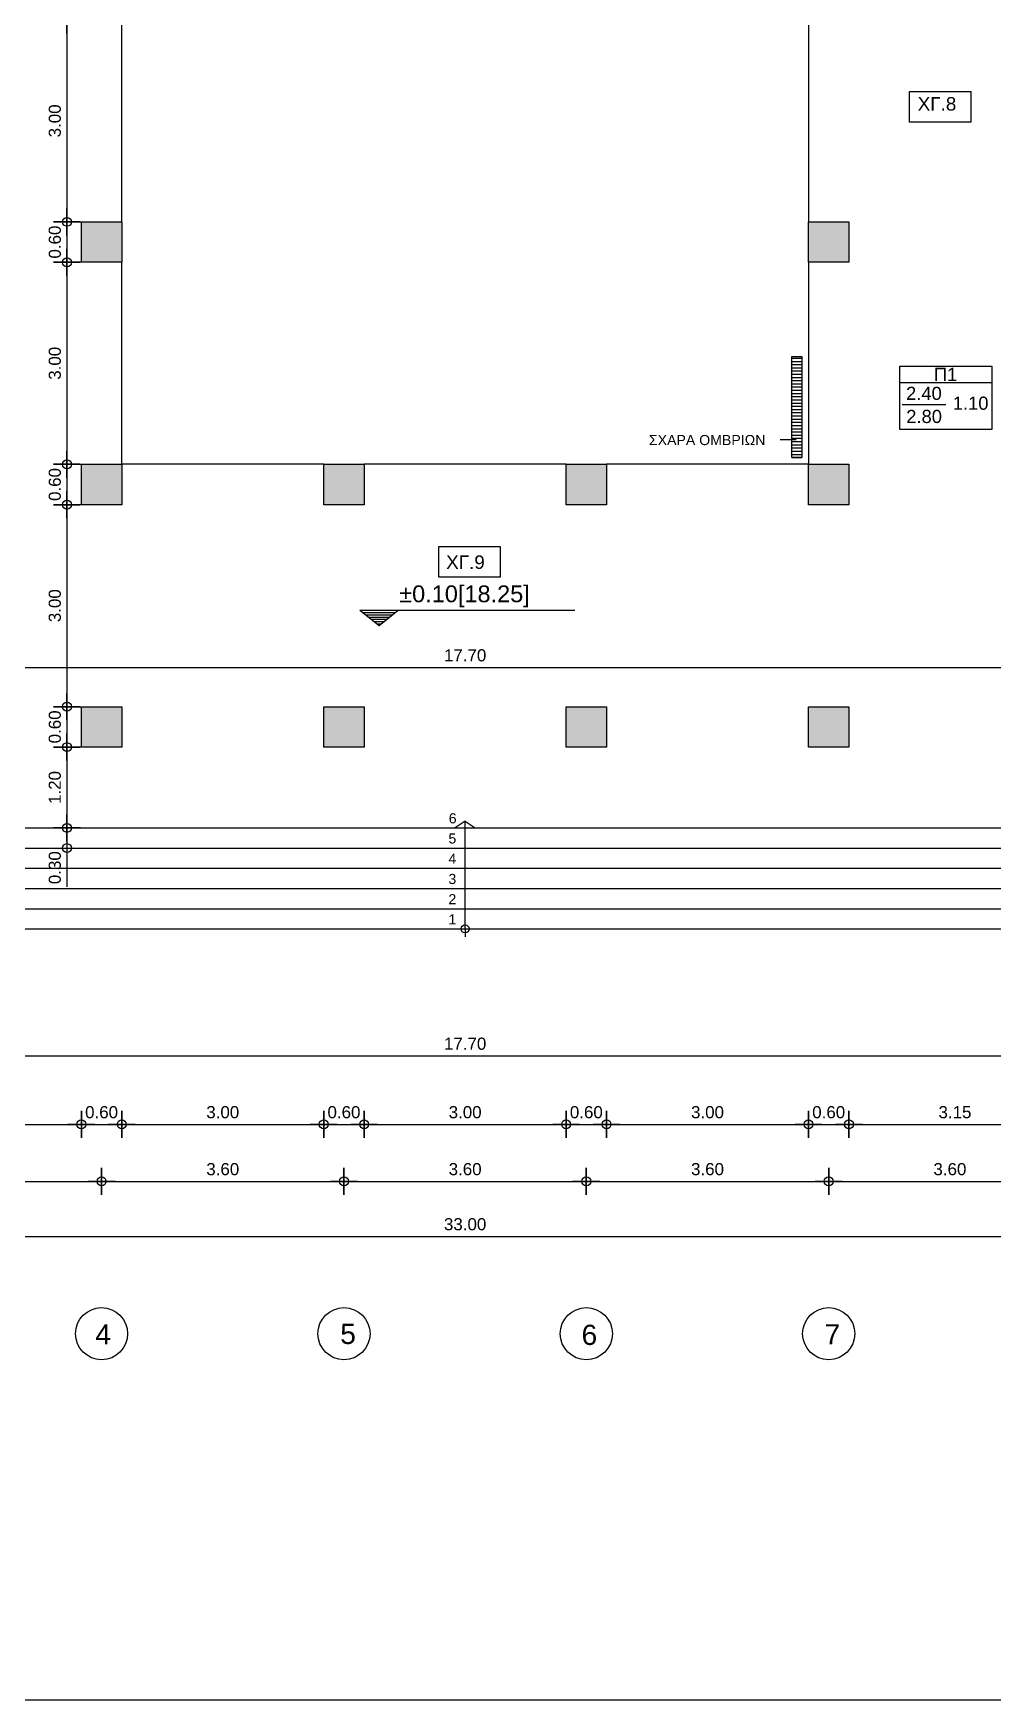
# Model space of a CAD drawing. Header units: metres. Extents: x -11 to 85, y -301 to 135.
# Drawn here: x 24.86 to 39.11, y 1 to 25.75 of the extents above; entities that cross this region are included whole.
import ezdxf
from ezdxf.enums import TextEntityAlignment as Align

# ---------------------------------------------------------------- set-up
doc = ezdxf.new("R2010")
doc.units = ezdxf.units.M
doc.header["$LTSCALE"] = 0.036
doc.header["$PDMODE"] = 2
for name, color, linetype in [('arxitek corofos', 252, 'Continuous'), ('BORDER', 5, 'Continuous'), ('DIMBLK', 252, 'Continuous'), ('electext', 20, 'Continuous'), ('LAYER-ON', 4, 'Continuous')]:
    doc.layers.add(name, color=color, linetype=linetype)
doc.styles.add('COMU-N', font='arial.ttf')
doc.styles.get("Standard").update_dxf_attribs({"font": 'arial.ttf'})
doc.dimstyles.new('CADWDOT', dxfattribs={"dimscale": 0.1, "dimtxt": 1.8, "dimasz": 0.08, "dimexe": 2, "dimexo": 0, "dimgap": 0.09, "dimtad": 0, "dimrnd": 0.001, "dimzin": 0, "dimdsep": 46, "dimtxsty": 'Standard', "dimblk1": 'ARTDIM', "dimblk2": 'ARTDIM', "dimsah": 1, "dimcen": 0.09, "dimdle": 0.05, "dimse1": 1, "dimse2": 1, "dimadec": 0, "dimazin": 0, "dimtfac": 1, "dimtmove": 0, "dimatfit": 3, "dimldrblk": 'ARTDIM', "dimfxl": 2, "dimtvp": 0.9999, "dimtolj": 1, "dimtzin": 0, "dimarcsym": 0})

# ---------------------------------------------------------------- blocks, each defined once
blk = doc.blocks.new('art103')
at = {"layer": 'BORDER'}
blk.add_line((0.25, 0.25), (20.75, 0.25), dxfattribs=at)
blk = doc.blocks.new('ARTDIM')
at = {"layer": 'DIMBLK'}
for p, q in [((-24.9975, 0), (24.9975, 0)), ((0, -24.9975), (0, 24.9975))]:
    blk.add_line(p, q, dxfattribs=at)
blk.add_circle((0, 0), 8.25, dxfattribs=at)
blk = doc.blocks.new('*D360')
at = {"layer": 'arxitek corofos', "color": 0, "lineweight": -2}
blk.add_line((14.782, 7.88), (47.766, 7.88), dxfattribs=at)
at = {"layer": 'Defpoints', "color": 0, "transparency": 16777216}
for p in [(14.774, 13.361), (47.774, 13.361), (47.774, 7.88)]:
    blk.add_point(p, dxfattribs=at)
at = {"layer": 'arxitek corofos', "color": 0, "lineweight": -2, "xscale": 0.008, "yscale": 0.008, "zscale": 0.008, "rotation": 180}
blk.add_blockref('ARTDIM', (14.774, 7.88), dxfattribs=at)
at = {"layer": 'arxitek corofos', "color": 0, "lineweight": -2, "xscale": 0.008, "yscale": 0.008, "zscale": 0.008}
blk.add_blockref('ARTDIM', (47.774, 7.88), dxfattribs=at)
at = {"layer": 'arxitek corofos', "color": 0, "insert": (31.274, 8.06), "char_height": 0.18, "attachment_point": 5}
blk.add_mtext('\\A1;33.00', dxfattribs=at)
blk = doc.blocks.new('*D364')
at = {"layer": 'arxitek corofos', "color": 0, "lineweight": -2}
blk.add_line((22.282, 8.698), (25.866, 8.698), dxfattribs=at)
at = {"layer": 'Defpoints', "color": 0, "transparency": 16777216}
for p in [(25.874, 8.698), (22.274, 6.422), (25.874, 6.422)]:
    blk.add_point(p, dxfattribs=at)
at = {"layer": 'arxitek corofos', "color": 0, "lineweight": -2, "xscale": 0.008, "yscale": 0.008, "zscale": 0.008, "rotation": 180}
blk.add_blockref('ARTDIM', (22.274, 8.698), dxfattribs=at)
at = {"layer": 'arxitek corofos', "color": 0, "lineweight": -2, "xscale": 0.008, "yscale": 0.008, "zscale": 0.008}
blk.add_blockref('ARTDIM', (25.874, 8.698), dxfattribs=at)
at = {"layer": 'arxitek corofos', "color": 0, "insert": (24.074, 8.878), "char_height": 0.18, "attachment_point": 5}
blk.add_mtext('\\A1;3.60', dxfattribs=at)
blk = doc.blocks.new('*D365')
at = {"layer": 'arxitek corofos', "color": 0, "lineweight": -2}
blk.add_line((25.882, 8.698), (29.466, 8.698), dxfattribs=at)
at = {"layer": 'Defpoints', "color": 0, "transparency": 16777216}
for p in [(29.474, 8.698), (25.874, 6.422), (29.474, 6.422)]:
    blk.add_point(p, dxfattribs=at)
at = {"layer": 'arxitek corofos', "color": 0, "lineweight": -2, "xscale": 0.008, "yscale": 0.008, "zscale": 0.008, "rotation": 180}
blk.add_blockref('ARTDIM', (25.874, 8.698), dxfattribs=at)
at = {"layer": 'arxitek corofos', "color": 0, "lineweight": -2, "xscale": 0.008, "yscale": 0.008, "zscale": 0.008}
blk.add_blockref('ARTDIM', (29.474, 8.698), dxfattribs=at)
at = {"layer": 'arxitek corofos', "color": 0, "insert": (27.674, 8.878), "char_height": 0.18, "attachment_point": 5}
blk.add_mtext('\\A1;3.60', dxfattribs=at)
blk = doc.blocks.new('*D366')
at = {"layer": 'arxitek corofos', "color": 0, "lineweight": -2}
blk.add_line((29.482, 8.698), (33.066, 8.698), dxfattribs=at)
at = {"layer": 'Defpoints', "color": 0, "transparency": 16777216}
for p in [(33.074, 8.698), (29.474, 6.422), (33.074, 6.422)]:
    blk.add_point(p, dxfattribs=at)
at = {"layer": 'arxitek corofos', "color": 0, "lineweight": -2, "xscale": 0.008, "yscale": 0.008, "zscale": 0.008, "rotation": 180}
blk.add_blockref('ARTDIM', (29.474, 8.698), dxfattribs=at)
at = {"layer": 'arxitek corofos', "color": 0, "lineweight": -2, "xscale": 0.008, "yscale": 0.008, "zscale": 0.008}
blk.add_blockref('ARTDIM', (33.074, 8.698), dxfattribs=at)
at = {"layer": 'arxitek corofos', "color": 0, "insert": (31.274, 8.878), "char_height": 0.18, "attachment_point": 5}
blk.add_mtext('\\A1;3.60', dxfattribs=at)
blk = doc.blocks.new('*D367')
at = {"layer": 'arxitek corofos', "color": 0, "lineweight": -2}
blk.add_line((33.082, 8.698), (36.666, 8.698), dxfattribs=at)
at = {"layer": 'Defpoints', "color": 0, "transparency": 16777216}
for p in [(36.674, 8.698), (33.074, 6.422), (36.674, 6.422)]:
    blk.add_point(p, dxfattribs=at)
at = {"layer": 'arxitek corofos', "color": 0, "lineweight": -2, "xscale": 0.008, "yscale": 0.008, "zscale": 0.008, "rotation": 180}
blk.add_blockref('ARTDIM', (33.074, 8.698), dxfattribs=at)
at = {"layer": 'arxitek corofos', "color": 0, "lineweight": -2, "xscale": 0.008, "yscale": 0.008, "zscale": 0.008}
blk.add_blockref('ARTDIM', (36.674, 8.698), dxfattribs=at)
at = {"layer": 'arxitek corofos', "color": 0, "insert": (34.874, 8.878), "char_height": 0.18, "attachment_point": 5}
blk.add_mtext('\\A1;3.60', dxfattribs=at)
blk = doc.blocks.new('*D368')
at = {"layer": 'arxitek corofos', "color": 0, "lineweight": -2}
blk.add_line((36.682, 8.698), (40.266, 8.698), dxfattribs=at)
at = {"layer": 'Defpoints', "color": 0, "transparency": 16777216}
for p in [(40.274, 8.698), (36.674, 6.422), (40.274, 6.422)]:
    blk.add_point(p, dxfattribs=at)
at = {"layer": 'arxitek corofos', "color": 0, "lineweight": -2, "xscale": 0.008, "yscale": 0.008, "zscale": 0.008, "rotation": 180}
blk.add_blockref('ARTDIM', (36.674, 8.698), dxfattribs=at)
at = {"layer": 'arxitek corofos', "color": 0, "lineweight": -2, "xscale": 0.008, "yscale": 0.008, "zscale": 0.008}
blk.add_blockref('ARTDIM', (40.274, 8.698), dxfattribs=at)
at = {"layer": 'arxitek corofos', "color": 0, "insert": (38.474, 8.878), "char_height": 0.18, "attachment_point": 5}
blk.add_mtext('\\A1;3.60', dxfattribs=at)
blk = doc.blocks.new('*D375')
at = {"layer": 'arxitek corofos', "color": 0, "lineweight": -2}
blk.add_line((22.432, 9.544), (25.566, 9.544), dxfattribs=at)
at = {"layer": 'Defpoints', "color": 0, "transparency": 16777216}
for p in [(22.424, 13.534), (25.574, 13.534), (25.574, 9.544)]:
    blk.add_point(p, dxfattribs=at)
at = {"layer": 'arxitek corofos', "color": 0, "lineweight": -2, "xscale": 0.008, "yscale": 0.008, "zscale": 0.008, "rotation": 180}
blk.add_blockref('ARTDIM', (22.424, 9.544), dxfattribs=at)
at = {"layer": 'arxitek corofos', "color": 0, "lineweight": -2, "xscale": 0.008, "yscale": 0.008, "zscale": 0.008}
blk.add_blockref('ARTDIM', (25.574, 9.544), dxfattribs=at)
at = {"layer": 'arxitek corofos', "color": 0, "insert": (23.999, 9.724), "char_height": 0.18, "attachment_point": 5}
blk.add_mtext('\\A1;3.15', dxfattribs=at)
blk = doc.blocks.new('*D376')
at = {"layer": 'arxitek corofos', "color": 0, "lineweight": -2}
blk.add_line((25.582, 9.544), (26.166, 9.544), dxfattribs=at)
at = {"layer": 'Defpoints', "color": 0, "transparency": 16777216}
for p in [(25.574, 13.534), (26.174, 13.534), (26.174, 9.544)]:
    blk.add_point(p, dxfattribs=at)
at = {"layer": 'arxitek corofos', "color": 0, "lineweight": -2, "xscale": 0.008, "yscale": 0.008, "zscale": 0.008, "rotation": 180}
blk.add_blockref('ARTDIM', (25.574, 9.544), dxfattribs=at)
at = {"layer": 'arxitek corofos', "color": 0, "lineweight": -2, "xscale": 0.008, "yscale": 0.008, "zscale": 0.008}
blk.add_blockref('ARTDIM', (26.174, 9.544), dxfattribs=at)
at = {"layer": 'arxitek corofos', "color": 0, "insert": (25.874, 9.724), "char_height": 0.18, "attachment_point": 5}
blk.add_mtext('\\A1;0.60', dxfattribs=at)
blk = doc.blocks.new('*D377')
at = {"layer": 'arxitek corofos', "color": 0, "lineweight": -2}
blk.add_line((26.182, 9.544), (29.166, 9.544), dxfattribs=at)
at = {"layer": 'Defpoints', "color": 0, "transparency": 16777216}
for p in [(26.174, 13.534), (29.174, 13.534), (29.174, 9.544)]:
    blk.add_point(p, dxfattribs=at)
at = {"layer": 'arxitek corofos', "color": 0, "lineweight": -2, "xscale": 0.008, "yscale": 0.008, "zscale": 0.008, "rotation": 180}
blk.add_blockref('ARTDIM', (26.174, 9.544), dxfattribs=at)
at = {"layer": 'arxitek corofos', "color": 0, "lineweight": -2, "xscale": 0.008, "yscale": 0.008, "zscale": 0.008}
blk.add_blockref('ARTDIM', (29.174, 9.544), dxfattribs=at)
at = {"layer": 'arxitek corofos', "color": 0, "insert": (27.674, 9.724), "char_height": 0.18, "attachment_point": 5}
blk.add_mtext('\\A1;3.00', dxfattribs=at)
blk = doc.blocks.new('*D378')
at = {"layer": 'arxitek corofos', "color": 0, "lineweight": -2}
blk.add_line((29.182, 9.544), (29.766, 9.544), dxfattribs=at)
at = {"layer": 'Defpoints', "color": 0, "transparency": 16777216}
for p in [(29.174, 13.534), (29.774, 13.534), (29.774, 9.544)]:
    blk.add_point(p, dxfattribs=at)
at = {"layer": 'arxitek corofos', "color": 0, "lineweight": -2, "xscale": 0.008, "yscale": 0.008, "zscale": 0.008, "rotation": 180}
blk.add_blockref('ARTDIM', (29.174, 9.544), dxfattribs=at)
at = {"layer": 'arxitek corofos', "color": 0, "lineweight": -2, "xscale": 0.008, "yscale": 0.008, "zscale": 0.008}
blk.add_blockref('ARTDIM', (29.774, 9.544), dxfattribs=at)
at = {"layer": 'arxitek corofos', "color": 0, "insert": (29.474, 9.724), "char_height": 0.18, "attachment_point": 5}
blk.add_mtext('\\A1;0.60', dxfattribs=at)
blk = doc.blocks.new('*D379')
at = {"layer": 'arxitek corofos', "color": 0, "lineweight": -2}
blk.add_line((29.782, 9.544), (32.766, 9.544), dxfattribs=at)
at = {"layer": 'Defpoints', "color": 0, "transparency": 16777216}
for p in [(29.774, 13.534), (32.774, 13.534), (32.774, 9.544)]:
    blk.add_point(p, dxfattribs=at)
at = {"layer": 'arxitek corofos', "color": 0, "lineweight": -2, "xscale": 0.008, "yscale": 0.008, "zscale": 0.008, "rotation": 180}
blk.add_blockref('ARTDIM', (29.774, 9.544), dxfattribs=at)
at = {"layer": 'arxitek corofos', "color": 0, "lineweight": -2, "xscale": 0.008, "yscale": 0.008, "zscale": 0.008}
blk.add_blockref('ARTDIM', (32.774, 9.544), dxfattribs=at)
at = {"layer": 'arxitek corofos', "color": 0, "insert": (31.274, 9.724), "char_height": 0.18, "attachment_point": 5}
blk.add_mtext('\\A1;3.00', dxfattribs=at)
blk = doc.blocks.new('*D380')
at = {"layer": 'arxitek corofos', "color": 0, "lineweight": -2}
blk.add_line((32.782, 9.544), (33.366, 9.544), dxfattribs=at)
at = {"layer": 'Defpoints', "color": 0, "transparency": 16777216}
for p in [(32.774, 13.534), (33.374, 13.534), (33.374, 9.544)]:
    blk.add_point(p, dxfattribs=at)
at = {"layer": 'arxitek corofos', "color": 0, "lineweight": -2, "xscale": 0.008, "yscale": 0.008, "zscale": 0.008, "rotation": 180}
blk.add_blockref('ARTDIM', (32.774, 9.544), dxfattribs=at)
at = {"layer": 'arxitek corofos', "color": 0, "lineweight": -2, "xscale": 0.008, "yscale": 0.008, "zscale": 0.008}
blk.add_blockref('ARTDIM', (33.374, 9.544), dxfattribs=at)
at = {"layer": 'arxitek corofos', "color": 0, "insert": (33.074, 9.724), "char_height": 0.18, "attachment_point": 5}
blk.add_mtext('\\A1;0.60', dxfattribs=at)
blk = doc.blocks.new('*D381')
at = {"layer": 'arxitek corofos', "color": 0, "lineweight": -2}
blk.add_line((33.382, 9.544), (36.366, 9.544), dxfattribs=at)
at = {"layer": 'Defpoints', "color": 0, "transparency": 16777216}
for p in [(33.374, 13.534), (36.374, 13.534), (36.374, 9.544)]:
    blk.add_point(p, dxfattribs=at)
at = {"layer": 'arxitek corofos', "color": 0, "lineweight": -2, "xscale": 0.008, "yscale": 0.008, "zscale": 0.008, "rotation": 180}
blk.add_blockref('ARTDIM', (33.374, 9.544), dxfattribs=at)
at = {"layer": 'arxitek corofos', "color": 0, "lineweight": -2, "xscale": 0.008, "yscale": 0.008, "zscale": 0.008}
blk.add_blockref('ARTDIM', (36.374, 9.544), dxfattribs=at)
at = {"layer": 'arxitek corofos', "color": 0, "insert": (34.874, 9.724), "char_height": 0.18, "attachment_point": 5}
blk.add_mtext('\\A1;3.00', dxfattribs=at)
blk = doc.blocks.new('*D382')
at = {"layer": 'arxitek corofos', "color": 0, "lineweight": -2}
blk.add_line((36.382, 9.544), (36.966, 9.544), dxfattribs=at)
at = {"layer": 'Defpoints', "color": 0, "transparency": 16777216}
for p in [(36.374, 13.534), (36.974, 13.534), (36.974, 9.544)]:
    blk.add_point(p, dxfattribs=at)
at = {"layer": 'arxitek corofos', "color": 0, "lineweight": -2, "xscale": 0.008, "yscale": 0.008, "zscale": 0.008, "rotation": 180}
blk.add_blockref('ARTDIM', (36.374, 9.544), dxfattribs=at)
at = {"layer": 'arxitek corofos', "color": 0, "lineweight": -2, "xscale": 0.008, "yscale": 0.008, "zscale": 0.008}
blk.add_blockref('ARTDIM', (36.974, 9.544), dxfattribs=at)
at = {"layer": 'arxitek corofos', "color": 0, "insert": (36.674, 9.724), "char_height": 0.18, "attachment_point": 5}
blk.add_mtext('\\A1;0.60', dxfattribs=at)
blk = doc.blocks.new('*D383')
at = {"layer": 'arxitek corofos', "color": 0, "lineweight": -2}
blk.add_line((36.982, 9.544), (40.116, 9.544), dxfattribs=at)
at = {"layer": 'Defpoints', "color": 0, "transparency": 16777216}
for p in [(36.974, 13.534), (40.124, 13.534), (40.124, 9.544)]:
    blk.add_point(p, dxfattribs=at)
at = {"layer": 'arxitek corofos', "color": 0, "lineweight": -2, "xscale": 0.008, "yscale": 0.008, "zscale": 0.008, "rotation": 180}
blk.add_blockref('ARTDIM', (36.974, 9.544), dxfattribs=at)
at = {"layer": 'arxitek corofos', "color": 0, "lineweight": -2, "xscale": 0.008, "yscale": 0.008, "zscale": 0.008}
blk.add_blockref('ARTDIM', (40.124, 9.544), dxfattribs=at)
at = {"layer": 'arxitek corofos', "color": 0, "insert": (38.549, 9.724), "char_height": 0.18, "attachment_point": 5}
blk.add_mtext('\\A1;3.15', dxfattribs=at)
blk = doc.blocks.new('*D434')
at = {"layer": 'arxitek corofos', "color": 0, "lineweight": -2}
blk.add_line((22.432, 16.329), (40.116, 16.329), dxfattribs=at)
at = {"layer": 'Defpoints', "color": 0, "transparency": 16777216}
for p in [(22.424, 16.329), (40.124, 16.329), (40.124, 16.329)]:
    blk.add_point(p, dxfattribs=at)
at = {"layer": 'arxitek corofos', "color": 0, "lineweight": -2, "xscale": 0.008, "yscale": 0.008, "zscale": 0.008, "rotation": 180}
blk.add_blockref('ARTDIM', (22.424, 16.329), dxfattribs=at)
at = {"layer": 'arxitek corofos', "color": 0, "lineweight": -2, "xscale": 0.008, "yscale": 0.008, "zscale": 0.008}
blk.add_blockref('ARTDIM', (40.124, 16.329), dxfattribs=at)
at = {"layer": 'arxitek corofos', "color": 0, "insert": (31.274, 16.509), "char_height": 0.18, "attachment_point": 5}
blk.add_mtext('\\A1;17.70', dxfattribs=at)
blk = doc.blocks.new('*D452')
at = {"layer": 'arxitek corofos', "color": 0, "lineweight": -2}
blk.add_line((25.36, 25.939), (25.36, 22.955), dxfattribs=at)
at = {"layer": 'Defpoints', "color": 0, "transparency": 16777216}
for p in [(25.574, 25.947), (25.36, 22.947), (25.574, 22.947)]:
    blk.add_point(p, dxfattribs=at)
at = {"layer": 'arxitek corofos', "color": 0, "lineweight": -2, "xscale": 0.008, "yscale": 0.008, "zscale": 0.008}
for p, rotation in [((25.36, 25.947), 90), ((25.36, 22.947), 270)]:
    blk.add_blockref('ARTDIM', p, dxfattribs=dict(at, rotation=rotation))
at = {"layer": 'arxitek corofos', "color": 0, "insert": (25.18, 24.447), "char_height": 0.18, "attachment_point": 5, "rotation": 90}
blk.add_mtext('\\A1;3.00', dxfattribs=at)
blk = doc.blocks.new('*D453')
at = {"layer": 'arxitek corofos', "color": 0, "lineweight": -2}
blk.add_line((25.36, 22.939), (25.36, 22.355), dxfattribs=at)
at = {"layer": 'Defpoints', "color": 0, "transparency": 16777216}
for p in [(25.574, 22.947), (25.36, 22.347), (25.574, 22.347)]:
    blk.add_point(p, dxfattribs=at)
at = {"layer": 'arxitek corofos', "color": 0, "lineweight": -2, "xscale": 0.008, "yscale": 0.008, "zscale": 0.008}
for p, rotation in [((25.36, 22.947), 90), ((25.36, 22.347), 270)]:
    blk.add_blockref('ARTDIM', p, dxfattribs=dict(at, rotation=rotation))
at = {"layer": 'arxitek corofos', "color": 0, "insert": (25.18, 22.647), "char_height": 0.18, "attachment_point": 5, "rotation": 90}
blk.add_mtext('\\A1;0.60', dxfattribs=at)
blk = doc.blocks.new('*D454')
at = {"layer": 'arxitek corofos', "color": 0, "lineweight": -2}
blk.add_line((25.36, 22.339), (25.36, 19.355), dxfattribs=at)
at = {"layer": 'Defpoints', "color": 0, "transparency": 16777216}
for p in [(25.574, 22.347), (25.36, 19.347), (25.574, 19.347)]:
    blk.add_point(p, dxfattribs=at)
at = {"layer": 'arxitek corofos', "color": 0, "lineweight": -2, "xscale": 0.008, "yscale": 0.008, "zscale": 0.008}
for p, rotation in [((25.36, 22.347), 90), ((25.36, 19.347), 270)]:
    blk.add_blockref('ARTDIM', p, dxfattribs=dict(at, rotation=rotation))
at = {"layer": 'arxitek corofos', "color": 0, "insert": (25.18, 20.847), "char_height": 0.18, "attachment_point": 5, "rotation": 90}
blk.add_mtext('\\A1;3.00', dxfattribs=at)
blk = doc.blocks.new('*D455')
at = {"layer": 'arxitek corofos', "color": 0, "lineweight": -2}
blk.add_line((25.36, 19.339), (25.36, 18.755), dxfattribs=at)
at = {"layer": 'Defpoints', "color": 0, "transparency": 16777216}
for p in [(25.574, 19.347), (25.36, 18.747), (25.574, 18.747)]:
    blk.add_point(p, dxfattribs=at)
at = {"layer": 'arxitek corofos', "color": 0, "lineweight": -2, "xscale": 0.008, "yscale": 0.008, "zscale": 0.008}
for p, rotation in [((25.36, 19.347), 90), ((25.36, 18.747), 270)]:
    blk.add_blockref('ARTDIM', p, dxfattribs=dict(at, rotation=rotation))
at = {"layer": 'arxitek corofos', "color": 0, "insert": (25.18, 19.047), "char_height": 0.18, "attachment_point": 5, "rotation": 90}
blk.add_mtext('\\A1;0.60', dxfattribs=at)
blk = doc.blocks.new('*D456')
at = {"layer": 'arxitek corofos', "color": 0, "lineweight": -2}
blk.add_line((25.36, 18.739), (25.36, 15.755), dxfattribs=at)
at = {"layer": 'Defpoints', "color": 0, "transparency": 16777216}
for p in [(25.574, 18.747), (25.36, 15.747), (25.574, 15.747)]:
    blk.add_point(p, dxfattribs=at)
at = {"layer": 'arxitek corofos', "color": 0, "lineweight": -2, "xscale": 0.008, "yscale": 0.008, "zscale": 0.008}
for p, rotation in [((25.36, 18.747), 90), ((25.36, 15.747), 270)]:
    blk.add_blockref('ARTDIM', p, dxfattribs=dict(at, rotation=rotation))
at = {"layer": 'arxitek corofos', "color": 0, "insert": (25.18, 17.247), "char_height": 0.18, "attachment_point": 5, "rotation": 90}
blk.add_mtext('\\A1;3.00', dxfattribs=at)
blk = doc.blocks.new('*D457')
at = {"layer": 'arxitek corofos', "color": 0, "lineweight": -2}
blk.add_line((25.36, 15.739), (25.36, 15.155), dxfattribs=at)
at = {"layer": 'Defpoints', "color": 0, "transparency": 16777216}
for p in [(25.574, 15.747), (25.36, 15.147), (25.574, 15.147)]:
    blk.add_point(p, dxfattribs=at)
at = {"layer": 'arxitek corofos', "color": 0, "lineweight": -2, "xscale": 0.008, "yscale": 0.008, "zscale": 0.008}
for p, rotation in [((25.36, 15.747), 90), ((25.36, 15.147), 270)]:
    blk.add_blockref('ARTDIM', p, dxfattribs=dict(at, rotation=rotation))
at = {"layer": 'arxitek corofos', "color": 0, "insert": (25.18, 15.447), "char_height": 0.18, "attachment_point": 5, "rotation": 90}
blk.add_mtext('\\A1;0.60', dxfattribs=at)
blk = doc.blocks.new('*D458')
at = {"layer": 'arxitek corofos', "color": 0, "lineweight": -2}
blk.add_line((25.36, 15.139), (25.36, 13.955), dxfattribs=at)
at = {"layer": 'Defpoints', "color": 0, "transparency": 16777216}
for p in [(25.574, 15.147), (25.36, 13.947), (25.574, 13.947)]:
    blk.add_point(p, dxfattribs=at)
at = {"layer": 'arxitek corofos', "color": 0, "lineweight": -2, "xscale": 0.008, "yscale": 0.008, "zscale": 0.008}
for p, rotation in [((25.36, 15.147), 90), ((25.36, 13.947), 270)]:
    blk.add_blockref('ARTDIM', p, dxfattribs=dict(at, rotation=rotation))
at = {"layer": 'arxitek corofos', "color": 0, "insert": (25.18, 14.547), "char_height": 0.18, "attachment_point": 5, "rotation": 90}
blk.add_mtext('\\A1;1.20', dxfattribs=at)
blk = doc.blocks.new('*D473')
at = {"layer": 'arxitek corofos', "color": 0, "lineweight": -2}
blk.add_line((22.432, 10.561), (40.116, 10.561), dxfattribs=at)
at = {"layer": 'Defpoints', "color": 0, "transparency": 16777216}
for p in [(22.424, 13.047), (40.124, 13.047), (40.124, 10.561)]:
    blk.add_point(p, dxfattribs=at)
at = {"layer": 'arxitek corofos', "color": 0, "lineweight": -2, "xscale": 0.008, "yscale": 0.008, "zscale": 0.008, "rotation": 180}
blk.add_blockref('ARTDIM', (22.424, 10.561), dxfattribs=at)
at = {"layer": 'arxitek corofos', "color": 0, "lineweight": -2, "xscale": 0.008, "yscale": 0.008, "zscale": 0.008}
blk.add_blockref('ARTDIM', (40.124, 10.561), dxfattribs=at)
at = {"layer": 'arxitek corofos', "color": 0, "insert": (31.274, 10.741), "char_height": 0.18, "attachment_point": 5}
blk.add_mtext('\\A1;17.70', dxfattribs=at)
blk = doc.blocks.new('*D522')
at = {"layer": 'arxitek corofos', "color": 0, "lineweight": -2}
for p, q in [((25.36, 13.939), (25.36, 13.655)), ((25.36, 13.647), (25.36, 13.073))]:
    blk.add_line(p, q, dxfattribs=at)
at = {"layer": 'Defpoints', "color": 0, "transparency": 16777216}
for p in [(25.874, 13.947), (25.36, 13.647), (25.874, 13.647)]:
    blk.add_point(p, dxfattribs=at)
at = {"layer": 'arxitek corofos', "color": 0, "lineweight": -2, "xscale": 0.008, "yscale": 0.008, "zscale": 0.008}
for p, rotation in [((25.36, 13.947), 90), ((25.36, 13.647), 270)]:
    blk.add_blockref('ARTDIM', p, dxfattribs=dict(at, rotation=rotation))
at = {"layer": 'arxitek corofos', "color": 0, "insert": (25.18, 13.356), "char_height": 0.18, "attachment_point": 5, "rotation": 90}
blk.add_mtext('\\A1;0.30', dxfattribs=at)

msp = doc.modelspace()

# ---------------------------------------------------------------- hatches: boundary and pattern name
at = {"layer": 'arxitek corofos'}
for points in [[(25.574, 22.347), (26.174, 22.347), (26.174, 22.947), (25.574, 22.947)], [(36.374, 22.947), (36.374, 22.347), (36.974, 22.347), (36.974, 22.947)], [(26.174, 19.347), (25.574, 19.347), (25.574, 18.747), (26.174, 18.747)], [(29.774, 19.347), (29.174, 19.347), (29.174, 18.747), (29.774, 18.747)], [(32.774, 19.347), (32.774, 18.747), (33.374, 18.747), (33.374, 19.347)], [(36.974, 19.347), (36.374, 19.347), (36.374, 18.747), (36.974, 18.747)], [(25.574, 15.147), (26.174, 15.147), (26.174, 15.747), (25.574, 15.747)], [(29.174, 15.147), (29.774, 15.147), (29.774, 15.747), (29.174, 15.747)], [(33.374, 15.747), (32.774, 15.747), (32.774, 15.147), (33.374, 15.147)], [(36.974, 15.747), (36.374, 15.747), (36.374, 15.147), (36.974, 15.147)]]:
    msp.add_hatch(color=256, dxfattribs=at).paths.add_polyline_path(points)
h = msp.add_hatch(dxfattribs=at)
h.set_pattern_fill('LINE', color=256, scale=0.015, style=0)
h.set_pattern_definition([(360, (8.66921, 45.3552), (1e-17, 0.047625), [])])
h.paths.add_polyline_path([(36.274, 20.947), (36.124, 20.947), (36.124, 19.447), (36.274, 19.447)])

# ---------------------------------------------------------------- linework, layer by layer
for p, q in [((26.174, 22.947), (26.174, 25.947)), ((36.374, 25.947), (36.374, 22.947)), ((25.574, 22.947), (26.174, 22.947)), ((25.574, 22.347), (25.574, 22.947)), ((26.174, 22.947), (26.174, 22.347)), ((36.374, 22.347), (36.374, 22.947)), ((36.374, 22.947), (36.974, 22.947)), ((36.974, 22.947), (36.974, 22.347)), ((26.174, 22.347), (25.574, 22.347)), ((26.174, 19.347), (26.174, 22.347)), ((36.974, 22.347), (36.374, 22.347)), ((36.374, 22.347), (36.374, 19.347)), ((37.728, 19.866), (37.728, 20.804)), ((37.728, 20.804), (39.095, 20.804)), ((39.095, 20.804), (39.095, 19.866)), ((39.095, 20.558), (37.728, 20.558)), ((37.767, 20.233), (38.413, 20.233)), ((39.095, 19.866), (37.728, 19.866)), ((36.19, 19.708), (35.953, 19.708)), ((25.574, 18.747), (25.574, 19.347)), ((25.574, 19.347), (26.174, 19.347)), ((26.174, 19.347), (26.174, 18.747)), ((29.174, 19.347), (26.174, 19.347)), ((29.174, 18.747), (29.174, 19.347)), ((29.174, 19.347), (29.774, 19.347)), ((29.774, 19.347), (29.774, 18.747)), ((32.774, 19.347), (29.774, 19.347)), ((32.774, 19.347), (33.374, 19.347)), ((32.774, 18.747), (32.774, 19.347)), ((33.374, 19.347), (33.374, 18.747)), ((36.374, 19.347), (33.374, 19.347)), ((36.374, 18.747), (36.374, 19.347)), ((36.374, 19.347), (36.974, 19.347)), ((36.974, 19.347), (36.974, 18.747)), ((26.174, 18.747), (25.574, 18.747)), ((29.774, 18.747), (29.174, 18.747)), ((33.374, 18.747), (32.774, 18.747)), ((36.974, 18.747), (36.374, 18.747)), ((29.71, 17.182), (29.995, 16.954)), ((29.71, 17.182), (32.902, 17.182)), ((29.753, 17.147), (30.238, 17.147)), ((29.796, 17.113), (30.195, 17.113)), ((29.838, 17.079), (30.152, 17.079)), ((29.995, 16.954), (30.28, 17.182)), ((29.881, 17.045), (30.109, 17.045)), ((29.924, 17.011), (30.066, 17.011)), ((29.967, 16.976), (30.024, 16.976)), ((25.574, 15.747), (26.174, 15.747)), ((25.574, 15.147), (25.574, 15.747)), ((26.174, 15.747), (26.174, 15.147)), ((29.174, 15.747), (29.774, 15.747)), ((29.174, 15.147), (29.174, 15.747)), ((29.774, 15.747), (29.774, 15.147)), ((32.774, 15.147), (32.774, 15.747)), ((32.774, 15.747), (33.374, 15.747)), ((33.374, 15.747), (33.374, 15.147)), ((36.374, 15.747), (36.974, 15.747)), ((36.374, 15.147), (36.374, 15.747)), ((36.974, 15.747), (36.974, 15.147)), ((26.174, 15.147), (25.574, 15.147)), ((29.774, 15.147), (29.174, 15.147)), ((33.374, 15.147), (32.774, 15.147)), ((36.974, 15.147), (36.374, 15.147)), ((22.424, 13.947), (40.124, 13.947)), ((31.274, 14.047), (31.124, 13.947)), ((31.274, 14.047), (31.424, 13.947)), ((31.274, 12.447), (31.274, 14.047)), ((22.424, 13.647), (40.124, 13.647)), ((22.424, 13.347), (40.124, 13.347)), ((22.424, 13.047), (40.124, 13.047)), ((22.424, 12.747), (40.124, 12.747)), ((22.424, 12.447), (40.124, 12.447)), ((31.274, 12.447), (31.274, 12.327))]:
    msp.add_line(p, q, dxfattribs=at)
msp.add_lwpolyline([(36.274, 20.947), (36.274, 19.447), (36.124, 19.447), (36.124, 20.947)], close=True, dxfattribs=at)
for centre, radius in [((31.274, 12.447), 0.06), ((25.874, 6.435), 0.387), ((29.474, 6.435), 0.387), ((33.074, 6.435), 0.387), ((36.674, 6.435), 0.387)]:
    msp.add_circle(centre, radius, dxfattribs=at)
at = {"layer": 'electext'}
for points in [[(37.874, 24.883), (38.786, 24.883), (38.786, 24.428), (37.874, 24.428)], [(30.882, 18.125), (31.794, 18.125), (31.794, 17.67), (30.882, 17.67)]]:
    msp.add_lwpolyline(points, close=True, dxfattribs=at)

# ---------------------------------------------------------------- block references
at = {"layer": 'LAYER-ON', "xscale": 4, "yscale": 4, "zscale": 4}
msp.add_blockref('art103', (0, 0), dxfattribs=at)

# ---------------------------------------------------------------- texts
at = {"layer": 'arxitek corofos', "style": 'COMU-N'}
for s, height, p in [('Π1', 0.195, (38.235, 20.585)), ('2.40', 0.195, (37.823, 20.303)), ('1.10', 0.195, (38.517, 20.157)), ('2.80', 0.195, (37.826, 19.96)), ('ΣΧΑΡΑ ΟΜΒΡΙΩΝ', 0.15, (34.004, 19.632)), ('4', 0.3, (25.781, 6.275)), ('5', 0.3, (29.419, 6.282)), ('6', 0.3, (33.003, 6.268)), ('7', 0.3, (36.612, 6.275))]:
    msp.add_text(s, height=height, dxfattribs=at).set_placement(p)
for s, p in [('6', (31.089, 14.089, 0.51)), ('5', (31.084, 13.789, 0.51)), ('4', (31.084, 13.489, 0.51)), ('3', (31.084, 13.189, 0.51)), ('2', (31.084, 12.889, 0.51)), ('1', (31.084, 12.589, 0.51))]:
    msp.add_text(s, height=0.15, dxfattribs=at).set_placement(p, align=Align.MIDDLE)
msp.add_attdef('±0.10[18.25]', (30.295, 17.298), '±0.00', height=0.25, dxfattribs=at)
at = {"layer": 'electext', "style": 'COMU-N'}
for s, p in [('ΧΓ.8', (37.996, 24.6)), ('ΧΓ.9', (30.992, 17.793))]:
    msp.add_text(s, height=0.2, dxfattribs=at).set_placement(p)

# ---------------------------------------------------------------- dimensions: what is measured, and where the dimension line sits
at = {"layer": 'arxitek corofos'}
for base, p1, p2, picture, middle in [((25.36, 22.947), (25.574, 25.947), (25.574, 22.947), '*D452', (25.18, 24.447)), ((25.36, 19.347), (25.574, 22.347), (25.574, 19.347), '*D454', (25.18, 20.847)), ((25.36, 15.747), (25.574, 18.747), (25.574, 15.747), '*D456', (25.18, 17.247)), ((25.36, 13.947), (25.574, 15.147), (25.574, 13.947), '*D458', (25.18, 14.547)), ((25.36, 13.647), (25.874, 13.947), (25.874, 13.647), '*D522', (25.18, 13.356))]:
    dim = msp.add_linear_dim(base=base, p1=p1, p2=p2, angle=90, dimstyle='CADWDOT', dxfattribs=at)
    dim.commit()
    dim.dimension.update_dxf_attribs({"geometry": picture, "text_midpoint": middle})
for base, p1, p2, picture, middle in [((25.36, 22.347), (25.574, 22.947), (25.574, 22.347), '*D453', (25.36, 22.647)), ((25.36, 18.747), (25.574, 19.347), (25.574, 18.747), '*D455', (25.36, 19.047)), ((25.36, 15.147), (25.574, 15.747), (25.574, 15.147), '*D457', (25.36, 15.447))]:
    dim = msp.add_linear_dim(base=base, p1=p1, p2=p2, angle=90, dimstyle='CADWDOT', dxfattribs=at)
    dim.commit()
    dim.dimension.update_dxf_attribs({"geometry": picture, "text_midpoint": middle, "dimtype": 160})
for base, p1, p2, picture, middle in [((40.124, 16.329), (22.424, 16.329), (40.124, 16.329), '*D434', (31.274, 16.509)), ((25.574, 9.544), (22.424, 13.534), (25.574, 13.534), '*D375', (23.999, 9.724)), ((29.174, 9.544), (26.174, 13.534), (29.174, 13.534), '*D377', (27.674, 9.724)), ((32.774, 9.544), (29.774, 13.534), (32.774, 13.534), '*D379', (31.274, 9.724)), ((36.374, 9.544), (33.374, 13.534), (36.374, 13.534), '*D381', (34.874, 9.724)), ((40.124, 9.544), (36.974, 13.534), (40.124, 13.534), '*D383', (38.549, 9.724)), ((47.774, 7.88), (14.774, 13.361), (47.774, 13.361), '*D360', (31.274, 8.06)), ((25.874, 8.698), (22.274, 6.422), (25.874, 6.422), '*D364', (24.074, 8.878)), ((29.474, 8.698), (25.874, 6.422), (29.474, 6.422), '*D365', (27.674, 8.878)), ((33.074, 8.698), (29.474, 6.422), (33.074, 6.422), '*D366', (31.274, 8.878)), ((36.674, 8.698), (33.074, 6.422), (36.674, 6.422), '*D367', (34.874, 8.878)), ((40.274, 8.698), (36.674, 6.422), (40.274, 6.422), '*D368', (38.474, 8.878))]:
    dim = msp.add_linear_dim(base=base, p1=p1, p2=p2, dimstyle='CADWDOT', dxfattribs=at)
    dim.commit()
    dim.dimension.update_dxf_attribs({"geometry": picture, "text_midpoint": middle})
for base, p1, p2, picture, middle in [((26.174, 9.544), (25.574, 13.534), (26.174, 13.534), '*D376', (25.874, 9.544)), ((29.774, 9.544), (29.174, 13.534), (29.774, 13.534), '*D378', (29.474, 9.544)), ((33.374, 9.544), (32.774, 13.534), (33.374, 13.534), '*D380', (33.074, 9.544)), ((36.974, 9.544), (36.374, 13.534), (36.974, 13.534), '*D382', (36.674, 9.544))]:
    dim = msp.add_linear_dim(base=base, p1=p1, p2=p2, dimstyle='CADWDOT', dxfattribs=at)
    dim.commit()
    dim.dimension.update_dxf_attribs({"geometry": picture, "text_midpoint": middle, "dimtype": 160})
dim = msp.add_aligned_dim(p1=(22.424, 13.047), p2=(40.124, 13.047), distance=-2.486, dimstyle='CADWDOT', dxfattribs=at)
dim.commit()
dim.dimension.update_dxf_attribs({"geometry": '*D473', "text_midpoint": (31.274, 10.741)})

doc.saveas('drawing.dxf')
